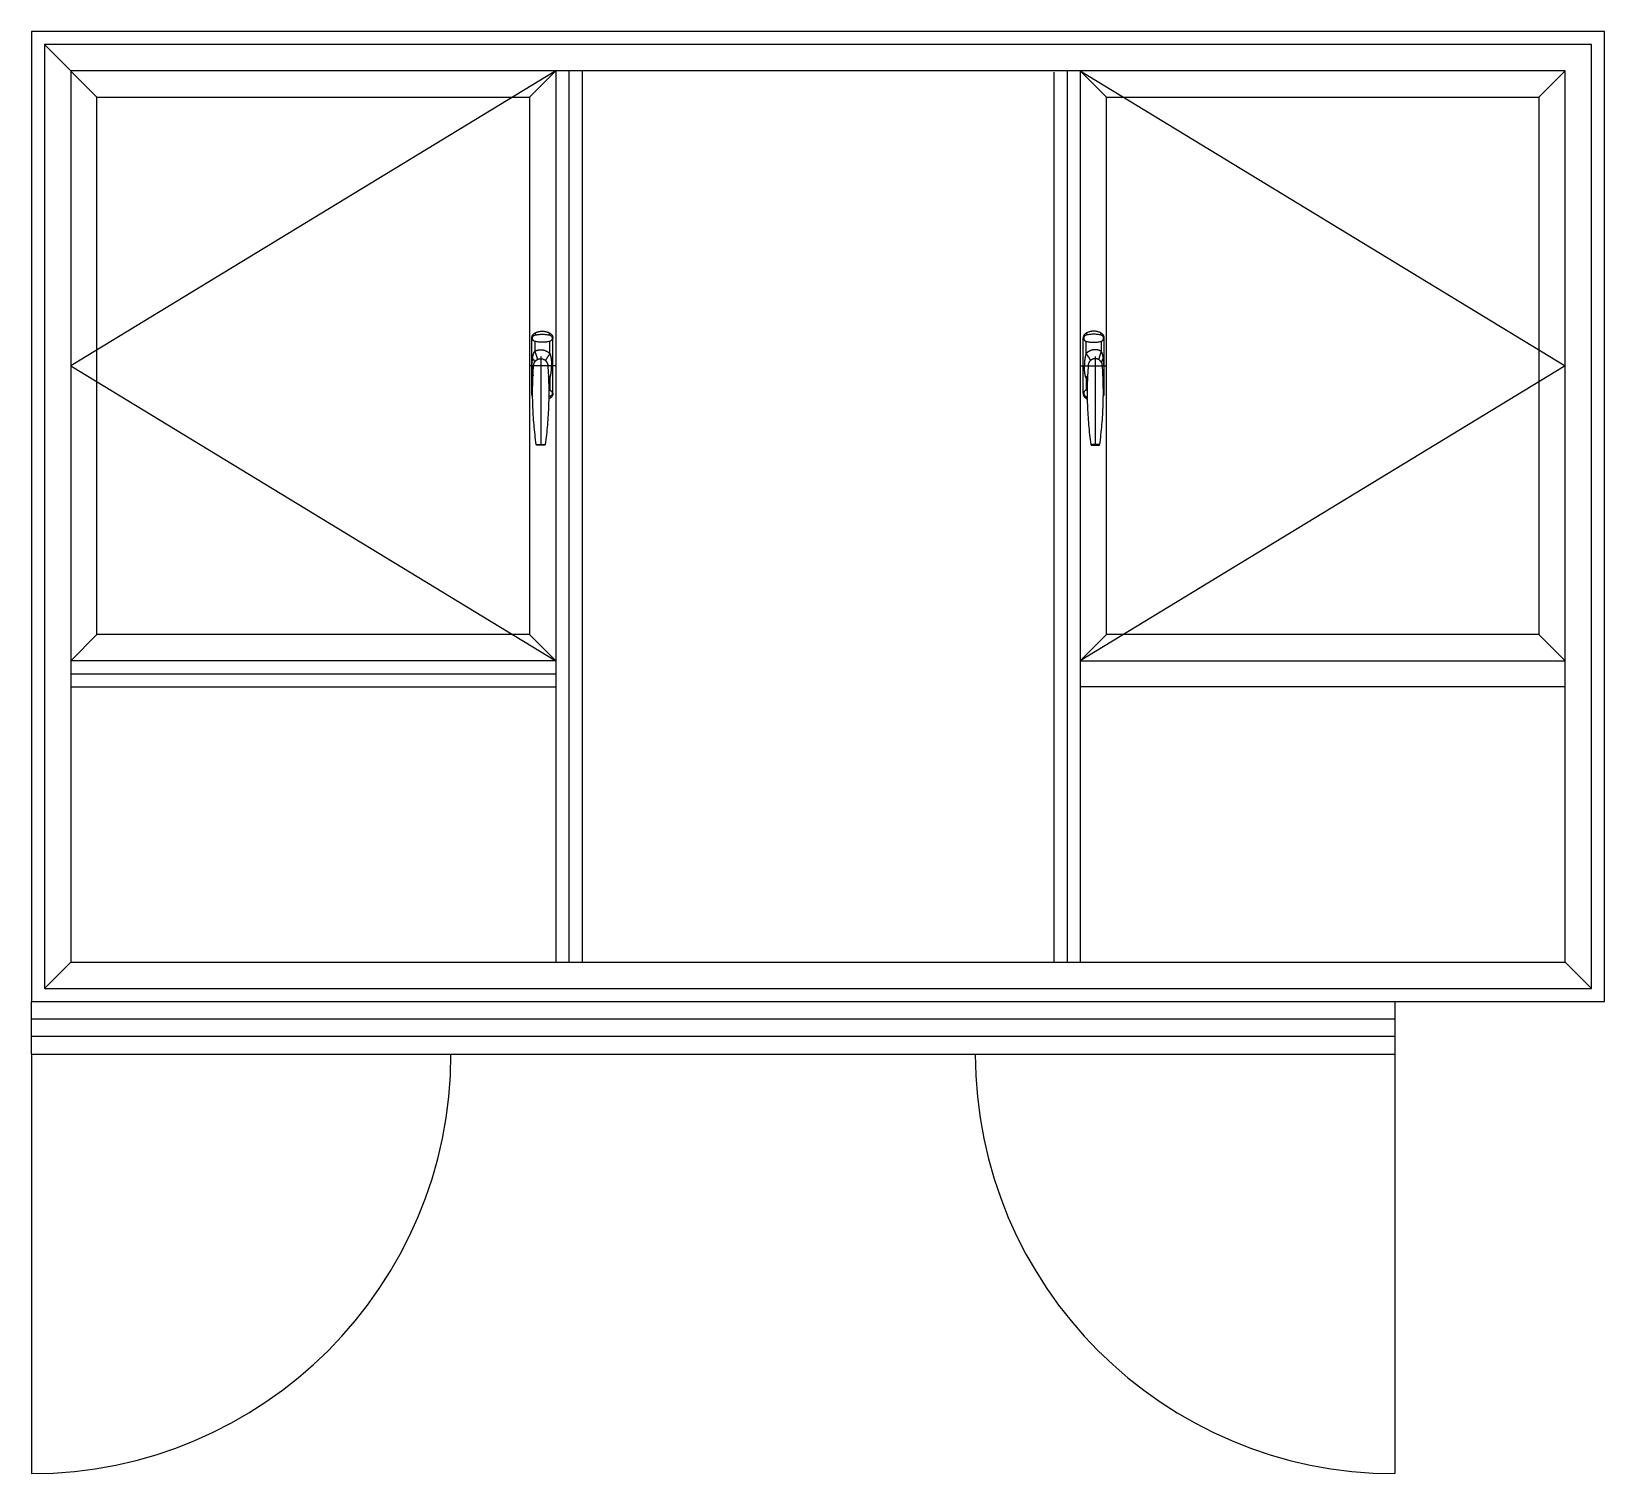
# Model space of a CAD drawing. Extents: x 102260 to 105260, y 25820 to 28570.
import ezdxf

# ---------------------------------------------------------------- set-up
doc = ezdxf.new("R2010")
doc.units = 0
doc.header["$LTSCALE"] = 25
doc.linetypes.add('DASH', pattern=[0.35, 0.25, -0.1])
for name, color, linetype in [('Sunac_Gridline_Glass', 134, 'Continuous'), ('Sunac_HardWare', 13, 'Continuous'), ('Sunac_Refline', 10, 'Continuous'), ('Sunac_Wall', 2, 'DASH')]:
    doc.layers.add(name, color=color, linetype=linetype)

# ---------------------------------------------------------------- blocks, each defined once
blk = doc.blocks.new('zs')
at = {"layer": 'Sunac_HardWare', "linetype": 'DASH', "ltscale": 100}
for p, q in [((-44.5, -52), (-44.5, 52)), ((-38.8, 23.2), (-38.8, 46.6)), ((-9.7, 46.6), (-9.7, 27.5)), ((-4, -52), (-4, 52)), ((-50, 0), (0, 0)), ((-21.2, 17.6), (-21.2, -151.5)), ((-21.2, 4.5), (-21.2, -6.9)), ((-38.8, -23.2), (-38.8, -46.6)), ((-12.8, -150.2), (-29.7, -150.2)), ((-28.2, -151.5), (-14.3, -151.5))]:
    blk.add_line(p, q, dxfattribs=at)
for centre, radius, start, end in [((-32.5, 52), 12, 117.2796, 180), ((-24.2, -0.9), 61.1, 76.5803, 103.4197), ((-24.2, 36), 30, 62.7204, 117.2796), ((-16, 52), 12, 0, 62.7204), ((-37, 52.5), 6.15, 103.4197, 256.5803), ((-24.2, 105.9), 61.1, 256.5803, 283.4197), ((-11.5, 52.5), 6.15, 283.4197, 76.5803), ((674.3, -51.1), 710.9, 175.7976, 188.0138), ((-21.2, 0), 13.5, 4.2024, 175.7976), ((-716.7, -51.1), 710.9, 351.9862, 4.2024), ((-32.5, -52), 12, 180, 242.7204), ((-37, -52.5), 6.15, 103.4197, 256.5803), ((-24.2, -105.9), 61.1, 101.671, 103.4197), ((-24.2, 0.9), 61.1, 256.5803, 258.3531), ((-11.5, -52.5), 6.15, 335.9077, 23.8655), ((-16, -52), 12, 327.1977, 0), ((-24.2, -36), 30, 242.7204, 245.8599), ((-28.2, -150), 1.5, 188.0138, 270), ((-14.3, -150), 1.5, 270, 351.9862)]:
    blk.add_arc(centre, radius, start, end, dxfattribs=at)
for points in [[(-38, 62.7), (-38, 62.5), (-38, 62.1), (-37.8, 61.6), (-37.5, 60.8), (-37.4, 60.4)], [(-37.4, 60.4), (-37.2, 59.9), (-36.7, 58.9)], [(-11.1, 60.4), (-11.3, 59.9), (-11.8, 58.9)], [(-10.5, 62.7), (-10.4, 62.5), (-10.5, 62.1), (-10.7, 61.6), (-11, 60.8), (-11.1, 60.4)], [(-44.5, 52), (-44.4, 52.2), (-44.1, 52.4), (-43.7, 52.6), (-43.1, 52.8)], [(-9.7, 27.5), (-11.7, 28.6), (-13.7, 29.4), (-15.8, 30), (-18, 30.5), (-20.1, 30.7), (-22.3, 30.7), (-24.5, 30.5), (-26.7, 30.1), (-28.9, 29.5), (-31, 28.6), (-33.1, 27.6), (-35.1, 26.3), (-37, 24.8), (-38.8, 23.2)], [(-4, 52), (-4.1, 52.2), (-4.3, 52.4), (-4.8, 52.6), (-5.4, 52.8)], [(-38.8, 23.2), (-39.4, 21.4), (-39.9, 19.5), (-40.4, 17.4), (-40.8, 15.3), (-41.1, 13.1), (-41.4, 10.8), (-41.6, 8.6), (-41.8, 6.4), (-41.9, 4.2), (-42, 2.1), (-42, 0)], [(-38.8, -23.2), (-39.4, -21.4), (-39.9, -19.5), (-40.4, -17.4), (-40.8, -15.3), (-41.1, -13.1), (-41.4, -10.8), (-41.6, -8.6), (-41.8, -6.4), (-41.9, -4.2), (-42, -2.1), (-42, 0)], [(-38.8, 23.2), (-36.9, 20.5), (-35.1, 18), (-33.5, 15.6), (-32.2, 13.4), (-31.1, 11.5), (-30.4, 9.9)], [(-9.7, 27.5), (-11, 24.3), (-12.1, 21.2), (-13.1, 18.3), (-13.8, 15.7), (-14.3, 13.5), (-14.5, 11.7)], [(-5.7, 13.8), (-6, 15.8), (-6.3, 17.7), (-6.6, 19.4), (-7, 21.1), (-7.5, 22.6), (-8, 24), (-8.5, 25.3), (-9.1, 26.4), (-9.7, 27.5)], [(-5.7, 13.8), (-7.3, 11.9), (-8.4, 10.1), (-9, 8.4), (-9.2, 6.8), (-8.9, 5.4)], [(-4.9, 0), (-4.9, 1.9), (-5, 4), (-5.1, 6.2), (-5.2, 8.6), (-5.4, 11.1), (-5.7, 13.8)], [(-4.9, 0), (-4.9, -1.9), (-5, -4), (-5.1, -6.2), (-5.2, -8.6), (-5.4, -11.1), (-5.7, -13.8)], [(-44.5, -52), (-44.4, -52.2), (-44.1, -52.4), (-43.7, -52.6), (-43.1, -52.8)], [(-37.4, -60.4), (-37.2, -59.9), (-36.7, -58.9)], [(-4, -52), (-4.1, -52.2), (-4.3, -52.4), (-4.8, -52.6), (-5.4, -52.8)], [(-38, -62.7), (-38, -62.5), (-38, -62.1), (-37.8, -61.6), (-37.5, -60.8), (-37.4, -60.4)]]:
    blk.add_spline(points, degree=3, dxfattribs=at)
for points, knots in [([(-38.8, -23.2), (-38.2, -22.3), (-37.2, -21), (-36.2, -19.6), (-35.9, -19.2)], [0, 0, 0, 0, 2.20078, 3.297346, 3.297346, 3.297346, 3.297346]), ([(-36.2, -25.6), (-36.5, -25.3), (-37.4, -24.6), (-38.2, -23.7), (-38.8, -23.2)], [18.819968, 18.819968, 18.819968, 18.819968, 19.570774, 21.20105, 21.20105, 21.20105, 21.20105]), ([(-5.7, -13.8), (-5.8, -14.5), (-5.9, -15.8), (-6.2, -17.6), (-6.5, -18.7), (-6.6, -19.2)], [0, 0, 0, 0, 1.320348, 2.58877, 3.659728, 3.659728, 3.659728, 3.659728])]:
    blk.add_open_spline(points, degree=3, knots=knots, dxfattribs=at)
blk.add_open_spline([(-5.7, -13.8), (-6.1, -13.3), (-6.5, -12.9), (-6.9, -12.4)], degree=3, dxfattribs=at)
blk = doc.blocks.new('*U9')
at = {"layer": 'Sunac_Gridline_Glass', "ltscale": 10}
for p, q in [((25, 1825), (125, 1725)), ((2875, 1725), (2925, 1775)), ((950, 700), (1000, 650))]:
    blk.add_line(p, q, dxfattribs=at)
at = {"layer": 'Sunac_Gridline_Glass', "lineweight": -3}
for p, q in [((1000, 1775, 0), (950, 1725, 0)), ((1000, 1775), (1000, 75)), ((1050, 1775), (1050, 75)), ((1950, 1772.4), (1950, 75)), ((2000, 1775), (2000, 75)), ((2000, 1775), (2050, 1725)), ((125, 700, 0), (75, 650, 0)), ((2000, 650), (2050, 700)), ((2875, 700, 0), (2925, 650, 0)), ((1000, 650, 0), (75, 650, 0)), ((2000, 650, 0), (2925, 650, 0)), ((75, 600), (1000, 600)), ((2925, 600), (2000, 600)), ((75, 75), (25, 25)), ((2925, 75), (2975, 25))]:
    blk.add_line(p, q, dxfattribs=at)
for points in [[(2975, 1825), (25, 1825), (25, 25), (2975, 25)], [(2925, 1775), (75, 1775), (75, 75), (2925, 75)]]:
    blk.add_lwpolyline(points, close=True, dxfattribs=at)
at = {"layer": 'Sunac_Gridline_Glass', "linetype": 'DASH', "ltscale": 500, "elevation": 0}
for points in [[(1000, 1775), (75, 1212.5), (1000, 650)], [(2000, 1775), (2925, 1212.5), (2000, 650)]]:
    blk.add_lwpolyline(points, dxfattribs=at)
at = {"layer": 'Sunac_Gridline_Glass', "lineweight": -3, "elevation": 0}
for points in [[(125, 1725), (950, 1725), (950, 700), (125, 700)], [(2050, 1725), (2875, 1725), (2875, 700), (2050, 700)]]:
    blk.add_lwpolyline(points, close=True, dxfattribs=at)
at = {"layer": 'Sunac_Refline', "ltscale": 10}
for p, q in [((1025, 1775), (1025, 75)), ((1975, 1775), (1975, 75)), ((75, 625), (1000, 625))]:
    blk.add_line(p, q, dxfattribs=at)
at = {"layer": 'Sunac_Wall', "lineweight": -3, "ltscale": 500}
blk.add_lwpolyline([(3000, 1850), (0, 1850), (0, 0), (3000, 0)], close=True, dxfattribs=at)
at = {"layer": 'Sunac_HardWare', "extrusion": (0, 0, -1), "zscale": -1}
blk.add_blockref('zs', (-950, 1212.5, 0), dxfattribs=at)
at = {"layer": 'Sunac_HardWare'}
blk.add_blockref('zs', (2050, 1212.5), dxfattribs=at)
blk = doc.blocks.new('*U5')
at = {"layer": 'Sunac_Gridline_Glass'}
for p, q in [((0, -100), (0, 0)), ((0, 0), (2600, 0)), ((2600, 0), (2600, -100)), ((2600, -33.3), (0, -33.3)), ((2600, -66.7), (0, -66.7)), ((0, -100), (2600, -100)), ((0, -100), (0, -900)), ((2600, -100), (2600, -900))]:
    blk.add_line(p, q, dxfattribs=at)
for centre, start, end in [((0, -100), 270, 360), ((2600, -100), 180, 270)]:
    blk.add_arc(centre, 800, start, end, dxfattribs=at)

msp = doc.modelspace()

# ---------------------------------------------------------------- block references
for name in ['*U9', '*U5']:
    msp.add_blockref(name, (102260.3, 26719.9, 0))

doc.saveas('drawing.dxf')
